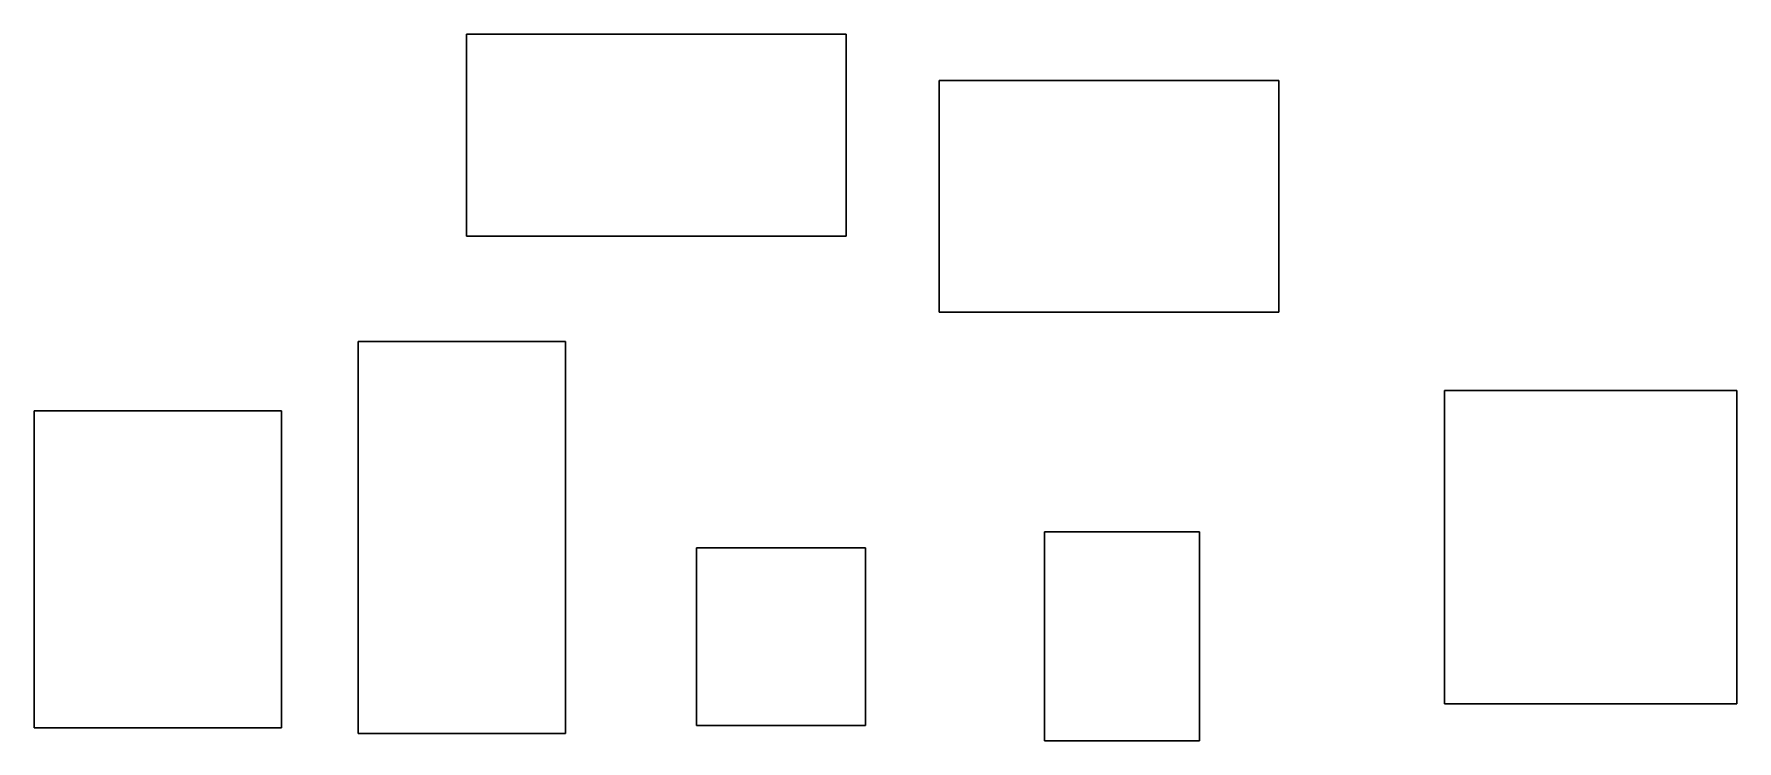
# Model space of a CAD drawing. Header units: metres. Extents: x 0 to 9.78, y -0.08 to 3.98.
import ezdxf

# ---------------------------------------------------------------- set-up
doc = ezdxf.new("R2010")
doc.units = ezdxf.units.M

msp = doc.modelspace()

# ---------------------------------------------------------------- linework, layer by layer
at = {"layer": '[Color_005]', "invisible_edges": 1}
for points in [[(3.0512, 2.217), (1.8612, -0.033), (1.8612, 2.217)], [(1.8612, -0.033), (3.0512, 2.217), (3.0512, -0.033)], [(3.0512, -0.033, 1.19), (1.8612, 2.217, 1.19), (1.8612, -0.033, 1.19)], [(1.8612, 2.217, 1.19), (3.0512, -0.033, 1.19), (3.0512, 2.217, 1.19)], [(1.8612, 2.217, 1.19), (1.8612, -0.033), (1.8612, -0.033, 1.19)], [(1.8612, -0.033), (1.8612, 2.217, 1.19), (1.8612, 2.217)], [(1.8612, 2.217, 1.19), (3.0512, 2.217), (1.8612, 2.217)], [(3.0512, 2.217), (1.8612, 2.217, 1.19), (3.0512, 2.217, 1.19)], [(3.0512, 2.217), (3.0512, -0.033, 1.19), (3.0512, -0.033)], [(3.0512, -0.033, 1.19), (3.0512, 2.217), (3.0512, 2.217, 1.19)], [(3.0512, -0.033, 1.19), (1.8612, -0.033), (3.0512, -0.033)], [(1.8612, -0.033), (3.0512, -0.033, 1.19), (1.8612, -0.033, 1.19)]]:
    msp.add_3dface(points, dxfattribs=at)
at = {"layer": '[Color_A01]', "invisible_edges": 1}
for points in [[(1.42, 1.82), (0, 0), (0, 1.82)], [(0, 0), (1.42, 1.82), (1.42, 0)], [(1.42, 0, 2.7), (0, 1.82, 2.7), (0, 0, 2.7)], [(0, 1.82, 2.7), (1.42, 0, 2.7), (1.42, 1.82, 2.7)], [(0, 1.82, 2.7), (0, 0), (0, 0, 2.7)], [(0, 0), (0, 1.82, 2.7), (0, 1.82)], [(0, 1.82, 2.7), (1.42, 1.82), (0, 1.82)], [(1.42, 1.82), (0, 1.82, 2.7), (1.42, 1.82, 2.7)], [(1.42, 1.82), (1.42, 0, 2.7), (1.42, 0)], [(1.42, 0, 2.7), (1.42, 1.82), (1.42, 1.82, 2.7)], [(1.42, 0, 2.7), (0, 0), (1.42, 0)], [(0, 0), (1.42, 0, 2.7), (0, 0, 2.7)]]:
    msp.add_3dface(points, dxfattribs=at)
at = {"layer": '[Color_C01]', "invisible_edges": 1}
for points in [[(4.7735, 1.0342), (3.8035, 0.0142), (3.8035, 1.0342)], [(3.8035, 0.0142), (4.7735, 1.0342), (4.7735, 0.0142)], [(4.7735, 0.0142, 2.66), (3.8035, 1.0342, 2.66), (3.8035, 0.0142, 2.66)], [(3.8035, 1.0342, 2.66), (4.7735, 0.0142, 2.66), (4.7735, 1.0342, 2.66)], [(3.8035, 1.0342, 2.66), (3.8035, 0.0142), (3.8035, 0.0142, 2.66)], [(3.8035, 0.0142), (3.8035, 1.0342, 2.66), (3.8035, 1.0342)], [(3.8035, 1.0342, 2.66), (4.7735, 1.0342), (3.8035, 1.0342)], [(4.7735, 1.0342), (3.8035, 1.0342, 2.66), (4.7735, 1.0342, 2.66)], [(4.7735, 1.0342), (4.7735, 0.0142, 2.66), (4.7735, 0.0142)], [(4.7735, 0.0142, 2.66), (4.7735, 1.0342), (4.7735, 1.0342, 2.66)], [(4.7735, 0.0142, 2.66), (3.8035, 0.0142), (4.7735, 0.0142)], [(3.8035, 0.0142), (4.7735, 0.0142, 2.66), (3.8035, 0.0142, 2.66)]]:
    msp.add_3dface(points, dxfattribs=at)
at = {"layer": '[Color_C10]', "invisible_edges": 1}
for points in [[(4.6633, 3.9826), (2.4833, 2.8226), (2.4833, 3.9826)], [(2.4833, 2.8226), (4.6633, 3.9826), (4.6633, 2.8226)], [(4.6633, 2.8226, 3.81), (2.4833, 3.9826, 3.81), (2.4833, 2.8226, 3.81)], [(2.4833, 3.9826, 3.81), (4.6633, 2.8226, 3.81), (4.6633, 3.9826, 3.81)], [(2.4833, 3.9826, 3.81), (2.4833, 2.8226), (2.4833, 2.8226, 3.81)], [(2.4833, 2.8226), (2.4833, 3.9826, 3.81), (2.4833, 3.9826)], [(2.4833, 3.9826, 3.81), (4.6633, 3.9826), (2.4833, 3.9826)], [(4.6633, 3.9826), (2.4833, 3.9826, 3.81), (4.6633, 3.9826, 3.81)], [(4.6633, 3.9826), (4.6633, 2.8226, 3.81), (4.6633, 2.8226)], [(4.6633, 2.8226, 3.81), (4.6633, 3.9826), (4.6633, 3.9826, 3.81)], [(4.6633, 2.8226, 3.81), (2.4833, 2.8226), (4.6633, 2.8226)], [(2.4833, 2.8226), (4.6633, 2.8226, 3.81), (2.4833, 2.8226, 3.81)]]:
    msp.add_3dface(points, dxfattribs=at)
at = {"layer": '[Color_C11]', "invisible_edges": 1}
for points in [[(6.6922, 1.1247), (5.8022, -0.0753), (5.8022, 1.1247)], [(5.8022, -0.0753), (6.6922, 1.1247), (6.6922, -0.0753)], [(6.6922, -0.0753, 2.74), (5.8022, 1.1247, 2.74), (5.8022, -0.0753, 2.74)], [(5.8022, 1.1247, 2.74), (6.6922, -0.0753, 2.74), (6.6922, 1.1247, 2.74)], [(5.8022, 1.1247, 2.74), (5.8022, -0.0753), (5.8022, -0.0753, 2.74)], [(5.8022, -0.0753), (5.8022, 1.1247, 2.74), (5.8022, 1.1247)], [(5.8022, 1.1247, 2.74), (6.6922, 1.1247), (5.8022, 1.1247)], [(6.6922, 1.1247), (5.8022, 1.1247, 2.74), (6.6922, 1.1247, 2.74)], [(6.6922, 1.1247), (6.6922, -0.0753, 2.74), (6.6922, -0.0753)], [(6.6922, -0.0753, 2.74), (6.6922, 1.1247), (6.6922, 1.1247, 2.74)], [(6.6922, -0.0753, 2.74), (5.8022, -0.0753), (6.6922, -0.0753)], [(5.8022, -0.0753), (6.6922, -0.0753, 2.74), (5.8022, -0.0753, 2.74)]]:
    msp.add_3dface(points, dxfattribs=at)
at = {"layer": '[Color_C18]', "invisible_edges": 1}
for points in [[(7.1469, 3.7155), (5.1969, 2.3855), (5.1969, 3.7155)], [(5.1969, 2.3855), (7.1469, 3.7155), (7.1469, 2.3855)], [(7.1469, 2.3855, 3.89), (5.1969, 3.7155, 3.89), (5.1969, 2.3855, 3.89)], [(5.1969, 3.7155, 3.89), (7.1469, 2.3855, 3.89), (7.1469, 3.7155, 3.89)], [(5.1969, 3.7155, 3.89), (7.1469, 3.7155), (5.1969, 3.7155)], [(7.1469, 3.7155), (5.1969, 3.7155, 3.89), (7.1469, 3.7155, 3.89)], [(5.1969, 3.7155, 3.89), (5.1969, 2.3855), (5.1969, 2.3855, 3.89)], [(5.1969, 2.3855), (5.1969, 3.7155, 3.89), (5.1969, 3.7155)], [(7.1469, 3.7155), (7.1469, 2.3855, 3.89), (7.1469, 2.3855)], [(7.1469, 2.3855, 3.89), (7.1469, 3.7155), (7.1469, 3.7155, 3.89)], [(7.1469, 2.3855, 3.89), (5.1969, 2.3855), (7.1469, 2.3855)], [(5.1969, 2.3855), (7.1469, 2.3855, 3.89), (5.1969, 2.3855, 3.89)]]:
    msp.add_3dface(points, dxfattribs=at)
at = {"layer": '[Color_D01]', "invisible_edges": 1}
for points in [[(9.7778, 1.9374), (8.0978, 0.1374), (8.0978, 1.9374)], [(8.0978, 0.1374), (9.7778, 1.9374), (9.7778, 0.1374)], [(9.7778, 0.1374, 1.12), (8.0978, 1.9374, 1.12), (8.0978, 0.1374, 1.12)], [(8.0978, 1.9374, 1.12), (9.7778, 0.1374, 1.12), (9.7778, 1.9374, 1.12)], [(8.0978, 1.9374, 1.12), (8.0978, 0.1374), (8.0978, 0.1374, 1.12)], [(8.0978, 0.1374), (8.0978, 1.9374, 1.12), (8.0978, 1.9374)], [(8.0978, 1.9374, 1.12), (9.7778, 1.9374), (8.0978, 1.9374)], [(9.7778, 1.9374), (8.0978, 1.9374, 1.12), (9.7778, 1.9374, 1.12)], [(9.7778, 1.9374), (9.7778, 0.1374, 1.12), (9.7778, 0.1374)], [(9.7778, 0.1374, 1.12), (9.7778, 1.9374), (9.7778, 1.9374, 1.12)], [(9.7778, 0.1374, 1.12), (8.0978, 0.1374), (9.7778, 0.1374)], [(8.0978, 0.1374), (9.7778, 0.1374, 1.12), (8.0978, 0.1374, 1.12)]]:
    msp.add_3dface(points, dxfattribs=at)

doc.saveas('drawing.dxf')
